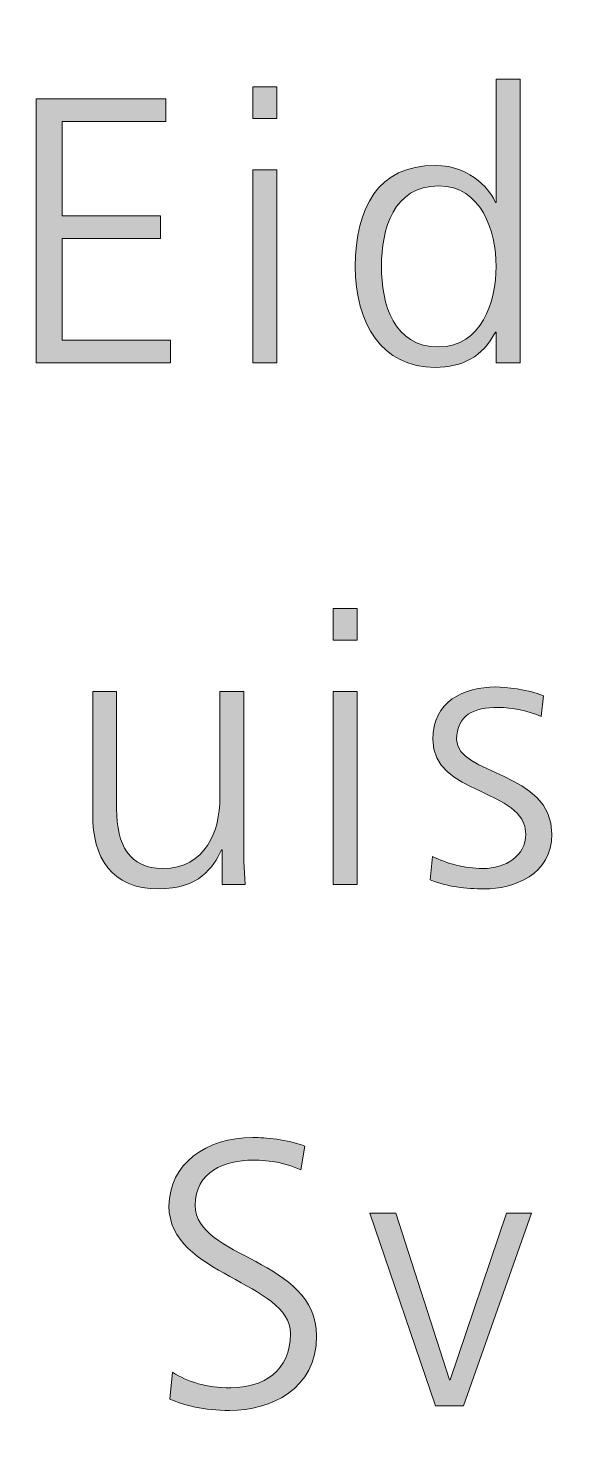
# Model space of a CAD drawing. Header units: millimetres. Extents: x 234 to 444, y 156 to 226.
# Drawn here: x 281.09 to 283.88, y 206.71 to 213.78 of the extents above; entities that cross this region are included whole.
import ezdxf

# ---------------------------------------------------------------- set-up
doc = ezdxf.new("R2010")
doc.units = ezdxf.units.MM
doc.header["$MEASUREMENT"] = 0
doc.layers.get('0').update_dxf_attribs({"lineweight": 0})

# ---------------------------------------------------------------- blocks, each defined once
blk = doc.blocks.new('Block_1')
at = {"transparency": 33554687}
h = blk.add_hatch(color=7, dxfattribs=at)
h.dxf.hatch_style = 2
edge = h.paths.add_edge_path()
edge.add_spline(control_points=[(282.2136, 213.0728), (282.2136, 213.0728), (282.3337, 213.0728), (282.3337, 213.0728), (282.3337, 213.0728), (282.3337, 212.1044), (282.3337, 212.1044), (282.3337, 212.1044), (282.2136, 212.1044), (282.2136, 212.1044), (282.2136, 212.1044), (282.2136, 213.0728), (282.2136, 213.0728)], knot_values=[0, 0, 0, 0, 1, 1, 1, 2, 2, 2, 3, 3, 3, 4, 4, 4, 4], degree=3, periodic=0)
edge = h.paths.add_edge_path()
edge.add_spline(control_points=[(282.3337, 213.331), (282.3337, 213.331), (282.2136, 213.331), (282.2136, 213.331), (282.2136, 213.331), (282.2136, 213.4904), (282.2136, 213.4904), (282.2136, 213.4904), (282.3337, 213.4904), (282.3337, 213.4904), (282.3337, 213.4904), (282.3337, 213.331), (282.3337, 213.331)], knot_values=[0, 0, 0, 0, 1, 1, 1, 2, 2, 2, 3, 3, 3, 4, 4, 4, 4], degree=3, periodic=0)
edge.add_line((282.3337, 213.331), (282.3337, 213.331))
h = blk.add_hatch(color=7, dxfattribs=at)
h.dxf.hatch_style = 2
edge = h.paths.add_edge_path()
edge.add_spline(control_points=[(283.1474, 212.1841), (283.3608, 212.1841), (283.4351, 212.412), (283.4351, 212.5886), (283.4351, 212.7651), (283.3608, 212.993), (283.1474, 212.993), (282.9187, 212.993), (282.8596, 212.7765), (282.8596, 212.5886), (282.8596, 212.4006), (282.9187, 212.1841), (283.1474, 212.1841)], knot_values=[0, 0, 0, 0, 1, 1, 1, 2, 2, 2, 3, 3, 3, 4, 4, 4, 4], degree=3, periodic=0)
edge = h.paths.add_edge_path()
edge.add_spline(control_points=[(283.5553, 212.1044), (283.5553, 212.1044), (283.4351, 212.1044), (283.4351, 212.1044), (283.4351, 212.1044), (283.4351, 212.2582), (283.4351, 212.2582), (283.4351, 212.2582), (283.4314, 212.2582), (283.4314, 212.2582), (283.3666, 212.1348), (283.2675, 212.0817), (283.1283, 212.0817), (282.8616, 212.0817), (282.7281, 212.3018), (282.7281, 212.5886), (282.7281, 212.8829), (282.8425, 213.0955), (283.1283, 213.0955), (283.3189, 213.0955), (283.4142, 212.9569), (283.4314, 212.9094), (283.4314, 212.9094), (283.4351, 212.9094), (283.4351, 212.9094), (283.4351, 212.9094), (283.4351, 213.5284), (283.4351, 213.5284), (283.4351, 213.5284), (283.5553, 213.5284), (283.5553, 213.5284), (283.5553, 213.5284), (283.5553, 212.1044), (283.5553, 212.1044)], knot_values=[0, 0, 0, 0, 1, 1, 1, 2, 2, 2, 3, 3, 3, 4, 4, 4, 5, 5, 5, 6, 6, 6, 7, 7, 7, 8, 8, 8, 9, 9, 9, 10, 10, 10, 11, 11, 11, 11], degree=3, periodic=0)
edge.add_line((283.5553, 212.1044), (283.5553, 212.1044))
h = blk.add_hatch(color=7, dxfattribs=at)
h.dxf.hatch_style = 2
edge = h.paths.add_edge_path()
edge.add_spline(control_points=[(281.1254, 213.4297), (281.1254, 213.4297), (281.7771, 213.4297), (281.7771, 213.4297), (281.7771, 213.4297), (281.7771, 213.3158), (281.7771, 213.3158), (281.7771, 213.3158), (281.2568, 213.3158), (281.2568, 213.3158), (281.2568, 213.3158), (281.2568, 212.843), (281.2568, 212.843), (281.2568, 212.843), (281.7504, 212.843), (281.7504, 212.843), (281.7504, 212.843), (281.7504, 212.7291), (281.7504, 212.7291), (281.7504, 212.7291), (281.2568, 212.7291), (281.2568, 212.7291), (281.2568, 212.7291), (281.2568, 212.2183), (281.2568, 212.2183), (281.2568, 212.2183), (281.8, 212.2183), (281.8, 212.2183), (281.8, 212.2183), (281.8, 212.1044), (281.8, 212.1044), (281.8, 212.1044), (281.1254, 212.1044), (281.1254, 212.1044), (281.1254, 212.1044), (281.1254, 213.4297), (281.1254, 213.4297)], knot_values=[0, 0, 0, 0, 1, 1, 1, 2, 2, 2, 3, 3, 3, 4, 4, 4, 5, 5, 5, 6, 6, 6, 7, 7, 7, 8, 8, 8, 9, 9, 9, 10, 10, 10, 11, 11, 11, 12, 12, 12, 12], degree=3, periodic=0)
edge.add_line((281.1254, 213.4297), (281.1254, 213.4297))
h = blk.add_hatch(color=7, dxfattribs=at)
h.dxf.hatch_style = 2
edge = h.paths.add_edge_path()
edge.add_spline(control_points=[(282.6176, 210.454), (282.6176, 210.454), (282.7377, 210.454), (282.7377, 210.454), (282.7377, 210.454), (282.7377, 209.4856), (282.7377, 209.4856), (282.7377, 209.4856), (282.6176, 209.4856), (282.6176, 209.4856), (282.6176, 209.4856), (282.6176, 210.454), (282.6176, 210.454)], knot_values=[0, 0, 0, 0, 1, 1, 1, 2, 2, 2, 3, 3, 3, 4, 4, 4, 4], degree=3, periodic=0)
edge = h.paths.add_edge_path()
edge.add_spline(control_points=[(282.7377, 210.7122), (282.7377, 210.7122), (282.6176, 210.7122), (282.6176, 210.7122), (282.6176, 210.7122), (282.6176, 210.8715), (282.6176, 210.8715), (282.6176, 210.8715), (282.7377, 210.8715), (282.7377, 210.8715), (282.7377, 210.8715), (282.7377, 210.7122), (282.7377, 210.7122)], knot_values=[0, 0, 0, 0, 1, 1, 1, 2, 2, 2, 3, 3, 3, 4, 4, 4, 4], degree=3, periodic=0)
edge.add_line((282.7377, 210.7122), (282.7377, 210.7122))
h = blk.add_hatch(color=7, dxfattribs=at)
h.dxf.hatch_style = 2
edge = h.paths.add_edge_path()
edge.add_spline(control_points=[(282.1678, 209.7134), (282.1678, 209.6394), (282.1678, 209.5634), (282.1755, 209.4856), (282.1755, 209.4856), (282.0592, 209.4856), (282.0592, 209.4856), (282.0592, 209.4856), (282.0592, 209.6583), (282.0592, 209.6583), (282.0592, 209.6583), (282.0555, 209.6583), (282.0555, 209.6583), (282.0154, 209.5711), (281.943, 209.4629), (281.741, 209.4629), (281.5009, 209.4629), (281.4094, 209.6224), (281.4094, 209.835), (281.4094, 209.835), (281.4094, 210.4539), (281.4094, 210.4539), (281.4094, 210.4539), (281.5294, 210.4539), (281.5294, 210.4539), (281.5294, 210.4539), (281.5294, 209.8654), (281.5294, 209.8654), (281.5294, 209.683), (281.5943, 209.5653), (281.7601, 209.5653), (281.9792, 209.5653), (282.0478, 209.7571), (282.0478, 209.9185), (282.0478, 209.9185), (282.0478, 210.454), (282.0478, 210.454), (282.0478, 210.454), (282.1678, 210.454), (282.1678, 210.454), (282.1678, 210.454), (282.1678, 209.7134), (282.1678, 209.7134)], knot_values=[0, 0, 0, 0, 1, 1, 1, 2, 2, 2, 3, 3, 3, 4, 4, 4, 5, 5, 5, 6, 6, 6, 7, 7, 7, 8, 8, 8, 9, 9, 9, 10, 10, 10, 11, 11, 11, 12, 12, 12, 13, 13, 13, 14, 14, 14, 14], degree=3, periodic=0)
edge.add_line((282.1678, 209.7134), (282.1678, 209.7134))
h = blk.add_hatch(color=7, dxfattribs=at)
h.dxf.hatch_style = 2
edge = h.paths.add_edge_path()
edge.add_spline(control_points=[(283.115, 209.6261), (283.1875, 209.59), (283.2752, 209.5653), (283.3685, 209.5653), (283.4829, 209.5653), (283.5838, 209.6281), (283.5838, 209.7381), (283.5838, 209.9678), (283.1169, 209.9317), (283.1169, 210.2128), (283.1169, 210.4045), (283.2732, 210.4767), (283.4333, 210.4767), (283.4847, 210.4767), (283.5877, 210.4653), (283.6734, 210.4331), (283.6734, 210.4331), (283.662, 210.3285), (283.662, 210.3285), (283.5991, 210.3571), (283.5134, 210.3741), (283.4467, 210.3741), (283.3228, 210.3741), (283.237, 210.3362), (283.237, 210.2128), (283.237, 210.0324), (283.7153, 210.0552), (283.7153, 209.7381), (283.7153, 209.533), (283.5228, 209.4629), (283.3761, 209.4629), (283.2827, 209.4629), (283.1893, 209.4742), (283.1037, 209.5083), (283.1037, 209.5083), (283.115, 209.6261), (283.115, 209.6261)], knot_values=[0, 0, 0, 0, 1, 1, 1, 2, 2, 2, 3, 3, 3, 4, 4, 4, 5, 5, 5, 6, 6, 6, 7, 7, 7, 8, 8, 8, 9, 9, 9, 10, 10, 10, 11, 11, 11, 12, 12, 12, 12], degree=3, periodic=0)
edge.add_line((283.115, 209.6261), (283.115, 209.6261))
h = blk.add_hatch(color=7, dxfattribs=at)
h.dxf.hatch_style = 2
edge = h.paths.add_edge_path()
edge.add_spline(control_points=[(281.8097, 207.0358), (281.8878, 206.9864), (281.9792, 206.958), (282.1031, 206.958), (282.267, 206.958), (282.4024, 207.0415), (282.4024, 207.2294), (282.4024, 207.4896), (281.7924, 207.5218), (281.7924, 207.8692), (281.7924, 208.0819), (281.9792, 208.2148), (282.2137, 208.2148), (282.2785, 208.2148), (282.3833, 208.2053), (282.4748, 208.1712), (282.4748, 208.1712), (282.4538, 208.0515), (282.4538, 208.0515), (282.3948, 208.0838), (282.3013, 208.1009), (282.2118, 208.1009), (282.0746, 208.1009), (281.924, 208.0439), (281.924, 207.8731), (281.924, 207.6072), (282.5338, 207.6053), (282.5338, 207.218), (282.5338, 206.9503), (282.3033, 206.844), (282.0974, 206.844), (281.9678, 206.844), (281.8669, 206.8706), (281.7963, 206.901), (281.7963, 206.901), (281.8097, 207.0358), (281.8097, 207.0358)], knot_values=[0, 0, 0, 0, 1, 1, 1, 2, 2, 2, 3, 3, 3, 4, 4, 4, 5, 5, 5, 6, 6, 6, 7, 7, 7, 8, 8, 8, 9, 9, 9, 10, 10, 10, 11, 11, 11, 12, 12, 12, 12], degree=3, periodic=0)
edge.add_line((281.8097, 207.0358), (281.8097, 207.0358))
h = blk.add_hatch(color=7, dxfattribs=at)
h.dxf.hatch_style = 2
edge = h.paths.add_edge_path()
edge.add_spline(control_points=[(283.2713, 206.8668), (283.2713, 206.8668), (283.1303, 206.8668), (283.1303, 206.8668), (283.1303, 206.8668), (282.8005, 207.8351), (282.8005, 207.8351), (282.8005, 207.8351), (282.9321, 207.8351), (282.9321, 207.8351), (282.9321, 207.8351), (283.2009, 206.9978), (283.2009, 206.9978), (283.2009, 206.9978), (283.2046, 206.9978), (283.2046, 206.9978), (283.2046, 206.9978), (283.4867, 207.8351), (283.4867, 207.8351), (283.4867, 207.8351), (283.6125, 207.8351), (283.6125, 207.8351), (283.6125, 207.8351), (283.2713, 206.8668), (283.2713, 206.8668)], knot_values=[0, 0, 0, 0, 1, 1, 1, 2, 2, 2, 3, 3, 3, 4, 4, 4, 5, 5, 5, 6, 6, 6, 7, 7, 7, 8, 8, 8, 8], degree=3, periodic=0)
edge.add_line((283.2713, 206.8668), (283.2713, 206.8668))
for points, knots in [([(282.3337, 213.331), (282.3337, 213.331), (282.2136, 213.331), (282.2136, 213.331), (282.2136, 213.331), (282.2136, 213.4904), (282.2136, 213.4904), (282.2136, 213.4904), (282.3337, 213.4904), (282.3337, 213.4904), (282.3337, 213.4904), (282.3337, 213.331), (282.3337, 213.331)], [0, 0, 0, 0, 1, 1, 1, 2, 2, 2, 3, 3, 3, 4, 4, 4, 4]), ([(283.5553, 212.1044), (283.5553, 212.1044), (283.4351, 212.1044), (283.4351, 212.1044), (283.4351, 212.1044), (283.4351, 212.2582), (283.4351, 212.2582), (283.4351, 212.2582), (283.4314, 212.2582), (283.4314, 212.2582), (283.3666, 212.1348), (283.2675, 212.0817), (283.1283, 212.0817), (282.8616, 212.0817), (282.7281, 212.3018), (282.7281, 212.5886), (282.7281, 212.8829), (282.8425, 213.0955), (283.1283, 213.0955), (283.3189, 213.0955), (283.4142, 212.9569), (283.4314, 212.9094), (283.4314, 212.9094), (283.4351, 212.9094), (283.4351, 212.9094), (283.4351, 212.9094), (283.4351, 213.5284), (283.4351, 213.5284), (283.4351, 213.5284), (283.5553, 213.5284), (283.5553, 213.5284), (283.5553, 213.5284), (283.5553, 212.1044), (283.5553, 212.1044)], [0, 0, 0, 0, 1, 1, 1, 2, 2, 2, 3, 3, 3, 4, 4, 4, 5, 5, 5, 6, 6, 6, 7, 7, 7, 8, 8, 8, 9, 9, 9, 10, 10, 10, 11, 11, 11, 11]), ([(281.1254, 213.4297), (281.1254, 213.4297), (281.7771, 213.4297), (281.7771, 213.4297), (281.7771, 213.4297), (281.7771, 213.3158), (281.7771, 213.3158), (281.7771, 213.3158), (281.2568, 213.3158), (281.2568, 213.3158), (281.2568, 213.3158), (281.2568, 212.843), (281.2568, 212.843), (281.2568, 212.843), (281.7504, 212.843), (281.7504, 212.843), (281.7504, 212.843), (281.7504, 212.7291), (281.7504, 212.7291), (281.7504, 212.7291), (281.2568, 212.7291), (281.2568, 212.7291), (281.2568, 212.7291), (281.2568, 212.2183), (281.2568, 212.2183), (281.2568, 212.2183), (281.8, 212.2183), (281.8, 212.2183), (281.8, 212.2183), (281.8, 212.1044), (281.8, 212.1044), (281.8, 212.1044), (281.1254, 212.1044), (281.1254, 212.1044), (281.1254, 212.1044), (281.1254, 213.4297), (281.1254, 213.4297)], [0, 0, 0, 0, 1, 1, 1, 2, 2, 2, 3, 3, 3, 4, 4, 4, 5, 5, 5, 6, 6, 6, 7, 7, 7, 8, 8, 8, 9, 9, 9, 10, 10, 10, 11, 11, 11, 12, 12, 12, 12]), ([(282.2136, 213.0728), (282.2136, 213.0728), (282.3337, 213.0728), (282.3337, 213.0728), (282.3337, 213.0728), (282.3337, 212.1044), (282.3337, 212.1044), (282.3337, 212.1044), (282.2136, 212.1044), (282.2136, 212.1044), (282.2136, 212.1044), (282.2136, 213.0728), (282.2136, 213.0728)], [0, 0, 0, 0, 1, 1, 1, 2, 2, 2, 3, 3, 3, 4, 4, 4, 4]), ([(283.1474, 212.1841), (283.3608, 212.1841), (283.4351, 212.412), (283.4351, 212.5886), (283.4351, 212.7651), (283.3608, 212.993), (283.1474, 212.993), (282.9187, 212.993), (282.8596, 212.7765), (282.8596, 212.5886), (282.8596, 212.4006), (282.9187, 212.1841), (283.1474, 212.1841)], [0, 0, 0, 0, 1, 1, 1, 2, 2, 2, 3, 3, 3, 4, 4, 4, 4]), ([(282.7377, 210.7122), (282.7377, 210.7122), (282.6176, 210.7122), (282.6176, 210.7122), (282.6176, 210.7122), (282.6176, 210.8715), (282.6176, 210.8715), (282.6176, 210.8715), (282.7377, 210.8715), (282.7377, 210.8715), (282.7377, 210.8715), (282.7377, 210.7122), (282.7377, 210.7122)], [0, 0, 0, 0, 1, 1, 1, 2, 2, 2, 3, 3, 3, 4, 4, 4, 4]), ([(282.1678, 209.7134), (282.1678, 209.6394), (282.1678, 209.5634), (282.1755, 209.4856), (282.1755, 209.4856), (282.0592, 209.4856), (282.0592, 209.4856), (282.0592, 209.4856), (282.0592, 209.6583), (282.0592, 209.6583), (282.0592, 209.6583), (282.0555, 209.6583), (282.0555, 209.6583), (282.0154, 209.5711), (281.943, 209.4629), (281.741, 209.4629), (281.5009, 209.4629), (281.4094, 209.6224), (281.4094, 209.835), (281.4094, 209.835), (281.4094, 210.4539), (281.4094, 210.4539), (281.4094, 210.4539), (281.5294, 210.4539), (281.5294, 210.4539), (281.5294, 210.4539), (281.5294, 209.8654), (281.5294, 209.8654), (281.5294, 209.683), (281.5943, 209.5653), (281.7601, 209.5653), (281.9792, 209.5653), (282.0478, 209.7571), (282.0478, 209.9185), (282.0478, 209.9185), (282.0478, 210.454), (282.0478, 210.454), (282.0478, 210.454), (282.1678, 210.454), (282.1678, 210.454), (282.1678, 210.454), (282.1678, 209.7134), (282.1678, 209.7134)], [0, 0, 0, 0, 1, 1, 1, 2, 2, 2, 3, 3, 3, 4, 4, 4, 5, 5, 5, 6, 6, 6, 7, 7, 7, 8, 8, 8, 9, 9, 9, 10, 10, 10, 11, 11, 11, 12, 12, 12, 13, 13, 13, 14, 14, 14, 14]), ([(282.6176, 210.454), (282.6176, 210.454), (282.7377, 210.454), (282.7377, 210.454), (282.7377, 210.454), (282.7377, 209.4856), (282.7377, 209.4856), (282.7377, 209.4856), (282.6176, 209.4856), (282.6176, 209.4856), (282.6176, 209.4856), (282.6176, 210.454), (282.6176, 210.454)], [0, 0, 0, 0, 1, 1, 1, 2, 2, 2, 3, 3, 3, 4, 4, 4, 4]), ([(283.115, 209.6261), (283.1875, 209.59), (283.2752, 209.5653), (283.3685, 209.5653), (283.4829, 209.5653), (283.5838, 209.6281), (283.5838, 209.7381), (283.5838, 209.9678), (283.1169, 209.9317), (283.1169, 210.2128), (283.1169, 210.4045), (283.2732, 210.4767), (283.4333, 210.4767), (283.4847, 210.4767), (283.5877, 210.4653), (283.6734, 210.4331), (283.6734, 210.4331), (283.662, 210.3285), (283.662, 210.3285), (283.5991, 210.3571), (283.5134, 210.3741), (283.4467, 210.3741), (283.3228, 210.3741), (283.237, 210.3362), (283.237, 210.2128), (283.237, 210.0324), (283.7153, 210.0552), (283.7153, 209.7381), (283.7153, 209.533), (283.5228, 209.4629), (283.3761, 209.4629), (283.2827, 209.4629), (283.1893, 209.4742), (283.1037, 209.5083), (283.1037, 209.5083), (283.115, 209.6261), (283.115, 209.6261)], [0, 0, 0, 0, 1, 1, 1, 2, 2, 2, 3, 3, 3, 4, 4, 4, 5, 5, 5, 6, 6, 6, 7, 7, 7, 8, 8, 8, 9, 9, 9, 10, 10, 10, 11, 11, 11, 12, 12, 12, 12]), ([(281.8097, 207.0358), (281.8878, 206.9864), (281.9792, 206.958), (282.1031, 206.958), (282.267, 206.958), (282.4024, 207.0415), (282.4024, 207.2294), (282.4024, 207.4896), (281.7924, 207.5218), (281.7924, 207.8692), (281.7924, 208.0819), (281.9792, 208.2148), (282.2137, 208.2148), (282.2785, 208.2148), (282.3833, 208.2053), (282.4748, 208.1712), (282.4748, 208.1712), (282.4538, 208.0515), (282.4538, 208.0515), (282.3948, 208.0838), (282.3013, 208.1009), (282.2118, 208.1009), (282.0746, 208.1009), (281.924, 208.0439), (281.924, 207.8731), (281.924, 207.6072), (282.5338, 207.6053), (282.5338, 207.218), (282.5338, 206.9503), (282.3033, 206.844), (282.0974, 206.844), (281.9678, 206.844), (281.8669, 206.8706), (281.7963, 206.901), (281.7963, 206.901), (281.8097, 207.0358), (281.8097, 207.0358)], [0, 0, 0, 0, 1, 1, 1, 2, 2, 2, 3, 3, 3, 4, 4, 4, 5, 5, 5, 6, 6, 6, 7, 7, 7, 8, 8, 8, 9, 9, 9, 10, 10, 10, 11, 11, 11, 12, 12, 12, 12]), ([(283.2713, 206.8668), (283.2713, 206.8668), (283.1303, 206.8668), (283.1303, 206.8668), (283.1303, 206.8668), (282.8005, 207.8351), (282.8005, 207.8351), (282.8005, 207.8351), (282.9321, 207.8351), (282.9321, 207.8351), (282.9321, 207.8351), (283.2009, 206.9978), (283.2009, 206.9978), (283.2009, 206.9978), (283.2046, 206.9978), (283.2046, 206.9978), (283.2046, 206.9978), (283.4867, 207.8351), (283.4867, 207.8351), (283.4867, 207.8351), (283.6125, 207.8351), (283.6125, 207.8351), (283.6125, 207.8351), (283.2713, 206.8668), (283.2713, 206.8668)], [0, 0, 0, 0, 1, 1, 1, 2, 2, 2, 3, 3, 3, 4, 4, 4, 5, 5, 5, 6, 6, 6, 7, 7, 7, 8, 8, 8, 8])]:
    blk.add_open_spline(points, degree=3, knots=knots)
blk = doc.blocks.new('Block_0')
at = {"color": 7, "lineweight": 40}
blk.add_open_spline([(257.0859, 217.6664), (257.0859, 217.6664), (336.2329, 217.6664), (336.2329, 217.6664), (337.8023, 217.6664), (339.0745, 216.399), (339.0745, 214.8355), (339.0745, 214.8355), (339.0745, 166.7178), (339.0745, 166.7178), (339.0745, 165.1543), (337.8023, 163.8869), (336.2329, 163.8869), (336.2329, 163.8869), (257.0859, 163.8869), (257.0859, 163.8869), (255.5166, 163.8869), (254.2443, 165.1543), (254.2443, 166.7178), (254.2443, 166.7178), (254.2443, 214.8355), (254.2443, 214.8355), (254.2443, 216.399), (255.5166, 217.6664), (257.0859, 217.6664)], degree=3, knots=[0, 0, 0, 0, 1, 1, 1, 2, 2, 2, 3, 3, 3, 4, 4, 4, 5, 5, 5, 6, 6, 6, 7, 7, 7, 8, 8, 8, 8], dxfattribs=at)
blk.add_blockref('Block_1', (0, 0))

msp = doc.modelspace()

# ---------------------------------------------------------------- block references
msp.add_blockref('Block_0', (0, 0))

doc.saveas('drawing.dxf')
